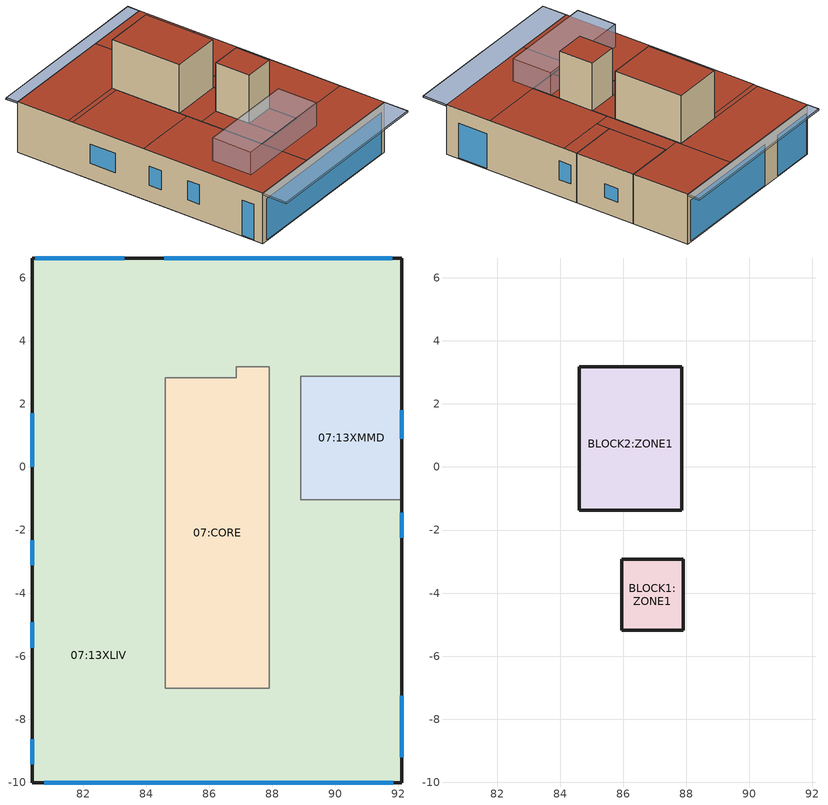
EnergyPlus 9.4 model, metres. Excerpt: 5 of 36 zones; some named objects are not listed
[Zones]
07:CORE
 floor to 06:CORE (0_5282 IntFloor_Reversed_Rev): 87.9,2.83 86.85,2.83 86.85,3.18 87.9,3.18 z23.1; 87.9,-7.02 84.6,-7.02 84.6,2.83 87.9,2.83 z23.1
 wall to 07:13XLIV (0_SemiExposedWall ThermalPlaster200 2.5cm_Rev): 87.9,-7.02 87.9,3.18 86.85,3.18 86.85,2.83 84.6,2.83 84.6,-7.02 87.9,-7.02 z23.1:26.4
 roof outside (0_Roof U=0.81): 85.95,-7.02 87.9,-7.02 87.9,-5.18 85.95,-5.18 z26.4; 84.6,-7.02 85.95,-7.02 85.95,-2.92 84.6,-2.92 z26.4; 87.85,-1.37 87.9,-1.37 87.9,3.18 87.85,3.18 z26.4; 84.6,-2.92 87.9,-2.92 87.9,-1.37 84.6,-1.37 z26.4
07:13XLIV
 floor outside (0_5282_2017 ExtFloor U=1.2): 92.11,2.88 91.51,2.88 91.51,4.98 92.11,4.98 z23.1
 floor to 06:12XLIV (0_5282 IntFloor_Reversed_Rev): 92.11,-7.02 87.9,-7.02 87.9,-1.92 92.11,-1.92 z23.1; 92.11,-10.02 84.6,-10.02 84.6,-7.02 92.11,-7.02 z23.1; 84.6,-10.02 80.39,-10.02 80.39,-1.92 84.6,-1.92 z23.1; 92.11,-1.92 88.91,-1.92 88.91,-1.04 92.11,-1.04 z23.1; 88.91,-1.92 87.9,-1.92 87.9,2.88 88.91,2.88 z23.1; 84.6,-1.92 80.39,-1.92 80.39,2.83 84.6,2.83 z23.1; 86.85,2.83 80.39,2.83 80.39,2.88 86.85,2.88 z23.1; 86.85,2.88 80.39,2.88 80.39,3.18 86.85,3.18 z23.1; 87.9,3.18 80.39,3.18 80.39,4.98 87.9,4.98 z23.1; 91.51,2.88 87.9,2.88 87.9,4.98 91.51,4.98 z23.1; 92.11,4.98 80.39,4.98 80.39,6.62 92.11,6.62 z23.1
 wall outside (0_ExtWall U=1.3): 92.11,2.88 92.11,6.62 80.39,6.62 80.39,-10.02 92.11,-10.02 92.11,-1.04 z23.1:26.4
 wall to 07:13XMMD (0_IntPartition 20cm concrete): 92.11,-1.04 88.91,-1.04 88.91,2.88 92.11,2.88 z23.1:26.4
 window (_6mm - 1001): 92.11,-2.25 92.11,-1.45 z24.2:25.45; 80.39,1.71 80.39,0.01 / 80.39,-2.32 80.39,-3.12 / 80.39,-4.93 80.39,-5.73 z24.15:25.4; 80.39,-8.63 80.39,-9.42 z23.15:25.45; 80.78,-10.02 91.83,-10.02 z23.15:25.85
 window (6+12+6 - 1002): 92.11,-9.2 92.11,-7.25 z23.15:25.45; 91.8,6.62 84.57,6.62 / 83.3,6.62 80.48,6.62 z23.15:25.85
 roof outside (0_Roof U=0.81): 87.9,-7.02 92.11,-7.02 92.11,-1.92 87.9,-1.92 z26.4; 84.6,-10.02 92.11,-10.02 92.11,-7.02 84.6,-7.02 z26.4; 80.39,-10.02 84.6,-10.02 84.6,-1.92 80.39,-1.92 z26.4; 88.91,-1.92 92.11,-1.92 92.11,-1.04 88.91,-1.04 z26.4; 87.9,-1.92 88.91,-1.92 88.91,2.88 87.9,2.88 z26.4; 80.39,-1.92 84.6,-1.92 84.6,2.88 80.39,2.88 z26.4; 80.39,2.88 84.6,2.88 84.6,3.18 80.39,3.18 z26.4; 80.39,3.18 87.9,3.18 87.9,6.62 80.39,6.62 z26.4; 87.9,2.88 92.11,2.88 92.11,6.62 87.9,6.62 z26.4
07:13XMMD
 floor to 06:12XMMD (0_IntFloor_Reversed_Rev): 92.11,-1.04 88.91,-1.04 88.91,2.88 92.11,2.88 z23.1
 wall outside (0_ExtWall 5cm MMD MineralWool): 92.11,-1.04 92.11,2.88 z23.1:26.4
 window (_6mm - 1003): 92.11,0.89 92.11,1.79 z24.15:25.05
 roof outside (0_FlatRoofTiled 5cm EPS): 88.91,-1.04 92.11,-1.04 92.11,2.88 88.91,2.88 z26.4
BLOCK1:ZONE1
 floor to 07:CORE (0_5282 IntFloor_Reversed_Rev): 87.9,-5.18 85.95,-5.18 85.95,-2.92 87.9,-2.92 z26.4
 wall outside (0_ExtWall U=1.3): 87.9,-5.18 87.9,-2.92 85.95,-2.92 85.95,-5.18 87.9,-5.18 z26.4:29.55
 roof outside (0_Roof U=0.81): 85.95,-5.18 87.9,-5.18 87.9,-2.92 85.95,-2.92 z29.55
BLOCK2:ZONE1
 floor to 07:CORE (0_5282 IntFloor_Reversed_Rev): 87.85,2.83 86.85,2.83 86.85,3.18 87.85,3.18 z26.4; 87.85,-1.37 84.6,-1.37 84.6,2.83 87.85,2.83 z26.4
 floor to 07:13XLIV (0_5282 SemiExposedCeiling U=1.2_Rev): 86.85,2.83 84.6,2.83 84.6,3.18 86.85,3.18 z26.4
 wall outside (0_ExtWall U=1.3): 87.85,-1.37 87.85,3.18 84.6,3.18 84.6,-1.37 87.85,-1.37 z26.4:29.55
 roof outside (0_Roof U=0.81): 84.6,-1.37 87.85,-1.37 87.85,3.18 84.6,3.18 z29.55
shading: 80.39,6.62 92.11,6.62 / 92.11,6.62 92.11,7.42 / 92.11,7.42 80.39,7.42 / 80.39,7.42 80.39,6.62 / 80.39,-11.65 92.11,-11.65 / 92.11,-11.65 92.11,-10.02 / 92.11,-10.02 80.39,-10.02 / 80.39,-10.02 80.39,-11.65 z26.3:26.4; 81.59,-8.39 87.9,-8.39 / 87.9,-8.39 87.9,-5.79 / 87.9,-5.79 81.59,-5.79 / 81.59,-5.79 81.59,-8.39 z26.4:27.9; 92.11,6.62 80.39,6.62 80.39,7.42 92.11,7.42 z26.3; 80.39,6.62 92.11,6.62 92.11,7.42 80.39,7.42 z26.4; 92.11,-11.65 80.39,-11.65 80.39,-10.02 92.11,-10.02 z26.3; 80.39,-11.65 92.11,-11.65 92.11,-10.02 80.39,-10.02 z26.4; 87.9,-8.39 81.59,-8.39 81.59,-5.79 87.9,-5.79 z26.4; 81.59,-8.39 87.9,-8.39 87.9,-5.79 81.59,-5.79 z27.9; 92.01,2.88 92.11,2.88 92.11,4.98 92.01,4.98 z23.1
[Site:Location]
1 (01-01:31-12)  (01-01:31-12): Latitude=32.1; Longitude=34.78; Time Zone=2; Elevation {m}=4
[Site:GroundTemperature:BuildingSurface]
18, 18, 18, 18, 18, 18, 10, 18, 18, 18, 18, 18
[Site:GroundTemperature:Deep]
18, 18, 18, 18, 18, 18, 18, 18, 18, 18, 18, 18
[Site:GroundTemperature:Shallow]
18, 18, 18, 18, 18, 18, 18, 18, 18, 18, 18, 10
[Site:GroundTemperature:FCfactorMethod]
January FCfactorMethod ground temperature {C}=14.56; Februry FCfactorMethod ground temperature {C}=15.21; March FCfactorMethod ground temperature {C}=16.32; April FCfactorMethod ground temperature {C}=21.47; May FCfactorMethod ground temperature {C}=26.48; June FCfactorMethod ground temperature {C}=30.09; July FCfactorMethod ground temperature {C}=32.2; August FCfactorMethod ground temperature {C}=33.24; September FCfactorMethod ground temperature {C}=31.42; October FCfactorMethod ground temperature {C}=27.68; November FCfactorMethod ground temperature {C}=21.81; December FCfactorMethod ground temperature {C}=17.94
[Site:GroundReflectance]
0.2, 0.2, 0.2, 0.2, 0.2, 0.2, 0.2, 0.2, 0.2, 0.2, 0.2, 0.2
[Site:GroundReflectance:SnowModifier]
2, 2
[Building]
TEST: North Axis=0; Terrain=Suburbs; Loads Convergence Tolerance=.04; Temperature Convergence Tolerance=.4; Solar Distribution=FullExterior; Maximum number of warmup days=25; Minimum number of warmup days=6
[Construction]
0_5282 IntFloor_Reversed_Rev: _1045 Ceramic porcelain_12.1_.02, 0_5282 Plaster_1_.02, 1045_RegularConcrete_1.1.1 a=0.7_.2, _1045 Gypsum Board_3.3_.02
0_SemiExposedWall ThermalPlaster200 2.5cm_Rev: _1045_IntTiah_Cement Lime Plaster_2.1_.015, _1045_RegularConcrete_1.1.1_.2, _1045 Thermal Plaster Polystyrene Aggregate 225_2.3_.025
0_ExtWall U=1.3: 1045_RegularConcrete_1.1.1 a=0.7_.2, Baseline Residential - Interior Insulation_.02
0_5282 SemiExposedCeiling U=1.2_Rev: 1045_RegularConcrete_1.1.1 a=0.7_.2, 0_5282 polystiran - 1045_.016, 0_Sand - 1045_.1, 0_5282 Plaster_1_.02, _1045 Ceramic porcelain_12.1_.015
0_IntFloor_Reversed_Rev: _1045 Ceramic porcelain_12.1_.02, _1045_Cemented Plaster_2.2_.02, _1045 Sand and gravel_10.1_.08, _1045_RegularConcrete_1.1.1_.2, _1045_IntTiah_Cement Lime Plaster_2.1_.02
0_Roof U=0.81: _Light Concrete Cement a=0.45_.05, 0_5282 polystiran - 1045_.023, 1045_RegularConcrete_1.1.1 a=0.7_.14, 0_5282 Plaster_1_.015
0_IntPartition 20cm concrete: 0_5282 Plaster_1_.015, 5282_ConcreteBlock_ a=0.7_.1, 0_5282 Plaster_1_.015
0_ExtWall 5cm MMD MineralWool: _1045_IntTiah_Cement Lime Plaster_2.1_.015, _1045_RegularConcrete_1.1.1_.25, _1045 Mineral Wool 12_14.6_.05, _1045 Gypsum Board_3.3_.0125
0_5282_2017 ExtFloor U=1.2: 1045_RegularConcrete_1.1.1 a=0.7_.2, 0_5282 polystiran - 1045_.015, 0_Sand - 1045_.1, 0_5282 Plaster_1_.02, _1045 Ceramic porcelain_12.1_.015
0_FlatRoofTiled 5cm EPS: _1045 Ceramic porcelain_12.1_.01, _1045_Cemented Plaster_2.2_.02, _1045 Sand and gravel_10.1_.08, _Bitumen_.005, _1045 Light Concrete Coarse Aggregate NonQuartsSand 1200_1.2.1_.05, _1045 Expanded Polystyrene EPS 30_14.1_.05, _1045_RegularConcrete_1.1.1_.2, _1045_IntTiah_Cement Lime Plaster_2.1_.015
_6mm - 1001; _6mm - 1003: 64
_6mm - 2001: 30003, 64
6+12+6 - 1002: 3, 1017, 3
6+12+6 - 2002: 30001, 3, 1017, 3
_6mm - 2003: 30001, 64
[WindowMaterial:Gas]
1017: Gas type (Air - Argon - Krypton - Xenon - SF6 - Custom)=Air; Thickness {m}=.012
[WindowMaterial:Glazing] Optical data type {SpectralAverage or Spectral}=SpectralAverage; Thickness {m}=.006; IR transmittance at normal incidence=0; IR emissivity: front side=.84; IR emissivity: back side=.84; Dirt Correction Factor for Solar and Visible Transmittance=1
Name | Solar transmittance at normal incidence | Solar reflectance at normal incidence: front side | Solar reflectance at normal incidence: back side | Visible transmittance at normal incidence | Visible reflectance at normal incidence: front side | Visible reflectance at normal incidence: back side | Conductivity {W/m-K}
64 | .79 | .075 | .075 | 0.881 | .081 | .081 | 1
3 | .775 | .071 | .071 | .881 | .08 | .08 | .9
[WindowMaterial:Shade] IR Thermal emissivity=.9; Shade top opening multiplier=0; Shade bottom opening multiplier=0; Shade left-side opening multiplier=0; Shade right-side opening multiplier=0; Air-flow permeability=0
Name | Solar transmittance | Solar reflectance | Visible transmittance | Visible reflectance | IR Thermal transmittance | Thickness {m} | Conductivity {W/m-K} | Shade-to-glass distance
30001 | 0 | .2 | 0 | .2 | 0 | .01 | .1 | .05
30003 | .15 | .6 | .15 | .6 | .05 | .001 | 160 | .1
[Material] Thermal Emittance=.9
Name | Roughness | Thickness {m} | Conductivity {w/m-K} | Density {kg/m3} | Specific Heat {J/kg-K} | Solar Absorptance | Visible Absorptance
0_Sand - 1045_.1 | Rough | .1 | 2 | 2200 | 1180 | .6 | .6
0_5282 Plaster_1_.02 | Smooth | .02 | 1 | 1800 | 1000 | .4 | .4
_1045 Ceramic porcelain_12.1_.015 | Smooth | .015 | 1.3 | 2300 | 840 | .4 | .4
1045_RegularConcrete_1.1.1 a=0.7_.2 | Rough | .2 | 2 | 2400 | 1000 | .7 | .7
_1045 Gypsum Board_3.3_.02 | Smooth | .02 | .25 | 800 | 1000 | .4 | .4
_1045 Ceramic porcelain_12.1_.02 | Smooth | .02 | 1.3 | 2300 | 840 | .4 | .4
_1045 Thermal Plaster Polystyrene Aggregate 225_2.3_.025 | Rough | .025 | .073 | 225 | 1000 | .4 | .4
_1045_RegularConcrete_1.1.1_.2 | MediumRough | .2 | 2 | 2400 | 1000 | .4 | .4
_1045_IntTiah_Cement Lime Plaster_2.1_.015 | Smooth | .015 | .8 | 1600 | 1000 | .4 | .4
Baseline Residential - Interior Insulation_.02 | Rough | .02 | .04 | 12 | 840 | .7 | .7
0_5282 polystiran - 1045_.016 | Rough | .016 | .034 | 30 | 1450 | .7 | .7
_1045_IntTiah_Cement Lime Plaster_2.1_.02 | Smooth | .02 | .8 | 1600 | 1000 | .4 | .4
_1045 Sand and gravel_10.1_.08 | Rough | .08 | 2 | 1950 | 1045 | .4 | .4
_1045_Cemented Plaster_2.2_.02 | Rough | .02 | 1 | 1800 | 1000 | .4 | .4
_Light Concrete Cement a=0.45_.05 | MediumRough | .05 | 1 | 1600 | 1000 | .45 | .45
0_5282 polystiran - 1045_.023 | Rough | .023 | .034 | 30 | 1450 | .7 | .7
1045_RegularConcrete_1.1.1 a=0.7_.14 | Rough | .14 | 2 | 2400 | 1000 | .7 | .7
0_5282 Plaster_1_.015 | Smooth | .015 | 1 | 1800 | 1000 | .4 | .4
5282_ConcreteBlock_ a=0.7_.1 | MediumRough | .1 | .34 | 900 | 1000 | .4 | .4
_1045 Ceramic porcelain_12.1_.01 | Smooth | .01 | 1.3 | 2300 | 840 | .4 | .4
_1045_RegularConcrete_1.1.1_.25 | MediumRough | .25 | 2 | 2400 | 1000 | .4 | .4
_1045 Mineral Wool 12_14.6_.05 | Rough | .05 | .036 | 12 | 1030 | .4 | .4
_1045 Gypsum Board_3.3_.0125 | Smooth | .0125 | .25 | 800 | 1000 | .4 | .4
0_5282 polystiran - 1045_.015 | Rough | .015 | .034 | 30 | 1450 | .7 | .7
_Bitumen_.005 | Rough | .005 | .17 | 1200 | 1660 | .4 | .4
_1045 Light Concrete Coarse Aggregate NonQuartsSand 1200_1.2.1_.05 | MediumRough | .05 | .62 | 1200 | 1000 | .4 | .4
_1045 Expanded Polystyrene EPS 30_14.1_.05 | Rough | .05 | .034 | 30 | 1450 | .4 | .4
[WindowShadingControl] Shading type=ExteriorShade; Shading control type=OnIfScheduleAllows; Schedule=0_Schedule Exterior Shading - Residential 2017 A/B; Shading control is scheduled=Yes; Glare control is active=No; Type of slat angle control=FixedSlatAngle; Setpoint 2=0; Multiple Surface Control Type=Group
Name | Zone | Name of glazed construction with shading | Fenestration Surface 1 | Fenestration Surface 2 | Fenestration Surface 3 | Fenestration Surface 4 | Fenestration Surface 5 | Fenestration Surface 6
131001 | 07:13XLIV | _6mm - 2001 | 07:13XLIV_Wall_2_0_0_0_0_1_Win | 07:13XLIV_Wall_8_0_0_0_0_3_Win | 07:13XLIV_Wall_8_0_0_1_0_2_Win | 07:13XLIV_Wall_8_0_0_2_0_1_Win | 07:13XLIV_Wall_8_0_0_3_0_0_Win | 07:13XLIV_Wall_9_0_0_0_0_0_Win
131002 | 07:13XLIV | 6+12+6 - 2002 | 07:13XLIV_Wall_2_0_0_1_0_0_Win | 07:13XLIV_Wall_7_0_0_0_0_1_Win | 07:13XLIV_Wall_7_0_0_1_0_0_Win
131003 | 07:13XMMD | _6mm - 2003 | 07:13XMMD_Wall_2_0_0_0_0_0_Win
[Zone] Relative North (to building)=0; Zone Type=1; Zone multiplier=1; Zone inside convection algorithm=TARP
Name | Zone volume | Floor Area | Part Of Total Floor Area
07:CORE | 93.6545 | 32.8772 | No
07:13XLIV | 421.0945 | 149.6849 | Yes
07:13XMMD | 31.7325 | 12.5425 | Yes
BLOCK1:ZONE1 | 11.3352 | 4.4089 | No
BLOCK2:ZONE1 | 38.0132 | 14.7854 | No
[ZoneInfiltration:DesignFlowRate] Infiltration SCHEDULE=On 24/7; Design Volume Flow Rate calculation method=Flow/zone; Constant Term Coefficient=1; Temperature Term Coefficient=0; Velocity Term Coefficient=0; Velocity Squared Term Coefficient=0
Name | Zone | Design Volume Flow Rate (m3/s)
07:CORE Infiltration | 07:CORE | .026015
07:13XLIV Infiltration | 07:13XLIV | .116971
07:13XMMD Infiltration | 07:13XMMD | .008815
BLOCK1:ZONE1 Infiltration | BLOCK1:ZONE1 | .003149
BLOCK2:ZONE1 Infiltration | BLOCK2:ZONE1 | .010559
[PEOPLE] Number of People SCHEDULE=0_Schedule  Occupancy - Residential; Number of People Calculation Method=People/Area; People per Zone Floor Area=.04; radiant fraction=.3; User Specified Sensible Fraction=AutoCalculate; CO2 generation rate per unit of activity level (units m3/s-W=3.82e-08; Enable ASHRAE 55 comfort warnings=No; MRT Calculation Type=ZoneAveraged; Work Efficiency SCHEDULE Name (0.0-1.0,real)=Work efficiency; Clothing Insulation Calculation Method=ClothingInsulationSchedule; Air Velocity SCHEDULE Name (units m/s, real)=Default Air Velocity for Comfort Calculations
Name | Zone | Activity level SCHEDULE Name (units W/person, real) | Clothing Insulation SCHEDULE Name (real)
People 07:13XLIV | 07:13XLIV | Activity Schedule 16517 | Clothing Schedule 16517
People 07:13XMMD | 07:13XMMD | Activity Schedule 16536 | Clothing Schedule 16536
[Lights] Lighting SCHEDULE=0_Schedule Lighting -  Residential; Design Level calculation method=Watts/Area; Watts per Zone Area {W/m2}=5; Return Air Fraction=0; Radiant fraction=.72; Fraction Visible=.18; Fraction Replaceable=1
Name | Zone | LightsEndUseKey
07:13XLIV General lighting | 07:13XLIV | ELECTRIC EQUIPMENT#07:13XLIV#GeneralLights
07:13XMMD General lighting | 07:13XMMD | ELECTRIC EQUIPMENT#07:13XMMD#GeneralLights
[OtherEquipment] Fuel Type=Electricity; Design Level calculation method=Watts/Area; Latent fraction=0; Fraction Lost=0; Carbon Dioxide Generation Rate=0; End-use category=General
Name | Zone | Equipment SCHEDULE | Watts per Zone Area {watts/m2} | Radiant fraction
07:13XLIV Miscellaneous gain | 07:13XLIV | 0_Schedule  Non Fixed Equipment - Residential | 8 | .2
07:13XLIV Equipment gain | 07:13XLIV | On 24/7 | 1 | .2
07:13XMMD Computing gain | 07:13XMMD | 0_Schedule Ceiling Fan -  Residential 2023 C | .19 | 0
07:13XMMD Miscellaneous gain | 07:13XMMD | 0_Schedule  Non Fixed Equipment - Residential | 8 | .2
07:13XMMD Equipment gain | 07:13XMMD | Off 24/7 | 1 | .2
[ZoneVentilation:DesignFlowRate] Design Volume Flow Rate calculation method=Flow/zone; Vent type - no fan energy=NATURAL; Pressure rise (Pa)=0; Total efficiency (0-1)=1; Constant Term Coefficient=1; Temperature Term Coefficient=0; Velocity Term Coefficient=0; Velocity Squared Term Coefficient=0; Minimum indoor temperature (degC)=-100; Maximum Indoor Temperature {C}=100; Max temperature difference for operation=2; Minimum outdoor Temperature (degC)=16; Maximum outdoor Temperature {C}=23; Maximum WindSpeed {m/s}=40
Name | Zone | Natural Ventilation SCHEDULE | Natural ventilation rate (m3/s)
07:13XLIV Nat Vent | 07:13XLIV | 0_Schedule Natural ventilation - Residential 2023 A/B | .233941
07:13XMMD Nat Vent | 07:13XMMD | 0_Schedule Natural ventilation - Residential 2023 C | .017629
[ZoneControl:Thermostat]
07:13XLIV Thermostat: 07:13XLIV, Zone Control Type Sched, ThermostatSetpoint:DualSetpoint, Dual Setpoint - Zone 07:13XLIV
07:13XMMD Thermostat: 07:13XMMD, Zone Control Type Sched, ThermostatSetpoint:DualSetpoint, Dual Setpoint - Zone 07:13XMMD
[ThermostatSetpoint:DualSetpoint]
Dual Setpoint - Zone 07:13XLIV: 07:13XLIV Heating Setpoint Schedule, 07:13XLIV Cooling SP Sch
Dual Setpoint - Zone 07:13XMMD: 07:13XMMD Heating Setpoint Schedule, 07:13XMMD Cooling SP Sch
[Zone equipment]
07:13XLIV: 07:13XLIV Ideal Loads Air
07:13XMMD: 07:13XMMD Ideal Loads Air
[Schedule:Compact]
On; On 24/7: Any Number, Through: 12/31, For: AllDays, Until: 24:00, 1
Work efficiency; Off 24/7: Any Number, Through: 12/31, For: AllDays, Until: 24:00, 0
Default Air Velocity for Comfort Calculations: Any Number, Through: 12/31, For: AllDays, Until: 24:00, 0.137
0_Schedule Lighting -  Residential: Fraction, Through: 31 Dec, For: AllDays, Until: 17:00, 0, Until: 24:00, 1
0_Schedule  Occupancy - Residential: Fraction, Through: 31 Dec, For: Alldays, Until: 08:00, 0.64, Until: 16:00, 0, Until: 24:00, 1
0_Schedule  Non Fixed Equipment - Residential: Fraction, Through: 31 Dec, For: AllDays, Until: 16:00, 0, Until: 24:00, 1
0_Schedule Ceiling Fan -  Residential 2023 C: Fraction, Through: 30 April, For: AllDays, Until: 24:00, 0, Through: 31 October, For: AllDays, Until: 16:00, 0, Until: 24:00, 1, Through: 31 December, For: AllDays, Until: 24:00, 0
0_Schedule Natural ventilation - Residential 2023 A/B: Fraction, Through: 31 March, For: AllDays, Until: 24:00, 0, Through: 30 November, For: AllDays, Until: 07:00, 1, Until: 20:00, 0, Until: 24:00, 1, Through: 31 December, For: AllDays, Until: 24:00, 0
0_Schedule Natural ventilation - Residential 2023 C: Fraction, Through: 30 April, For: AllDays, Until: 24:00, 0, Through: 31 October, For: AllDays, Until: 07:00, 1, Until: 20:00, 0, Until: 24:00, 1, Through: 31 December, For: AllDays, Until: 24:00, 0
0_Schedule Exterior Shading - Residential 2017 A/B: On, Through: 31 Mar, For: Alldays, Until: 07:00, 1, Until: 17:00, 0, Until: 24:00, 1, Through: 30 Nov, For: Alldays, Until: 08:30, 0, Until: 15:30, 1, Until: 24:00, 0, Through: 31 Dec, For: Alldays, Until: 07:00, 1, Until: 17:00, 0, Until: 24:00, 1
Activity Schedule 16517; Activity Schedule 16536: Any Number, Through: 12/31, For: AllDays, Until: 24:00, 125
Clothing Schedule 16517; Clothing Schedule 16536: Any Number, Through: 4/1, For: AllDays, Until: 24:00, 1, Through: 9/30, For: AllDays, Until: 24:00, .5, Through: 12/31, For: AllDays, Until: 24:00, 1
07:13XLIV Heating Setpoint Schedule: Temperature, Through: 31 March, For: AllDays, Until: 24:00, 20, Through: 30 November, For: AllDays, Until: 24:00, -50, Through: 31 December, For: AllDays, Until: 24:00, 20
07:13XLIV Cooling SP Sch: Temperature, Through: 31 March, For: AllDays, Until: 24:00, 100, Through: 30 November, For: AllDays, Until: 24:00, 24, Through: 31 December, For: AllDays, Until: 24:00, 100
07:13XMMD Heating Setpoint Schedule: Temperature, Through: 30 April, For: AllDays, Until: 24:00, 20, Through: 31 October, For: AllDays, Until: 24:00, -50, Through: 31 December, For: AllDays, Until: 24:00, 20
07:13XMMD Cooling SP Sch: Temperature, Through: 30 April, For: AllDays, Until: 24:00, 100, Through: 31 October, For: AllDays, Until: 24:00, 24.5, Through: 31 December, For: AllDays, Until: 24:00, 100
[Schedule:Day:Hourly]
Summer Control Type Day Sch; Winter Control Type Day Sch: Control Type, 4, 4, 4, 4, 4, 4, 4, 4, 4, 4, 4, 4, 4, 4, 4, 4, 4, 4, 4, 4, 4, 4, 4, 4
[Schedule:Week:Daily]
Summer Control Type Week Sch: Summer Control Type Day Sch, Summer Control Type Day Sch, Summer Control Type Day Sch, Summer Control Type Day Sch, Summer Control Type Day Sch, Summer Control Type Day Sch, Summer Control Type Day Sch, Summer Control Type Day Sch, Summer Control Type Day Sch, Summer Control Type Day Sch, Summer Control Type Day Sch, Summer Control Type Day Sch
Winter Control Type Week Sch: Winter Control Type Day Sch, Winter Control Type Day Sch, Winter Control Type Day Sch, Winter Control Type Day Sch, Winter Control Type Day Sch, Winter Control Type Day Sch, Winter Control Type Day Sch, Winter Control Type Day Sch, Winter Control Type Day Sch, Winter Control Type Day Sch, Winter Control Type Day Sch, Winter Control Type Day Sch
[Schedule:Year]
Zone Control Type Sched: Control Type, Winter Control Type Week Sch, 1, 1, 3, 31, Summer Control Type Week Sch, 4, 1, 9, 30, Winter Control Type Week Sch, 10, 1, 12, 31
